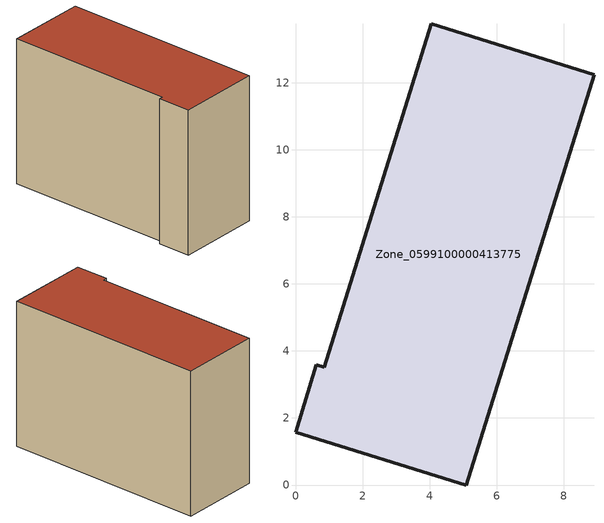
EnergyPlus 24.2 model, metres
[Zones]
Zone_0599100000413775
 floor ground (C_G): 5.09,0 0,1.57 0.62,3.59 0.85,3.52 4.04,13.75 8.9,12.24 z0
 wall outside (C_F): 0,1.57 5.09,0 8.9,12.24 4.04,13.75 0.85,3.52 0.62,3.59 0,1.57 z0:9.22
 roof outside (C_R): 4.04,13.75 0.85,3.52 0.62,3.59 0,1.57 5.09,0 8.9,12.24 z9.22
[BUILDING]
Pand.0599100000413775: North Axis=0; Terrain=City; Loads Convergence Tolerance Value=0.04; Temperature Convergence Tolerance Value=0.4; Solar Distribution=FullExterior; Maximum Number of Warmup Days=25; Minimum Number of Warmup Days=1
[Site:Location]
Rotterdam.The.Hague.AP_ZH_NLD Design_Conditions: Latitude=51.96; Longitude=4.45; Time Zone=1; Elevation=-4.5
[SITE:GROUNDTEMPERATURE:BUILDINGSURFACE]
18, 18, 18, 18, 18, 18, 18, 18, 18, 18, 18, 18
[MATERIAL] Thermal Absorptance=0.9; Solar Absorptance=0.7; Visible Absorptance=0.7
Name | Roughness | Thickness | Conductivity | Density | Specific Heat
G.TI.2006-2014 | MediumSmooth | 0.15 | 0.06 | 540 | 1210
F.TI.2006-2014 | Rough | 0.3 | 0.12 | 1920 | 840
R.TI.2006-2014 | MediumRough | 0.2 | 0.08 | 1500 | 1000
[CONSTRUCTION]
C_G: G.TI.2006-2014
C_F: F.TI.2006-2014
C_R: R.TI.2006-2014
[ZONE]
Zone_0599100000413775: Type=1; Multiplier=1; Ceiling Height=Autocalculate; Volume=Autocalculate; Floor Area=autocalculate; Part of Total Floor Area=Yes
[ZONEINFILTRATION:DESIGNFLOWRATE]
Infil_Zone_0599100000413775: Zone or ZoneList or Space or SpaceList=Zone_0599100000413775; Schedule=AlwaysOn; Design Flow Rate Calculation Method=Flow/Area; Flow Rate per Floor Area=0.0015; Constant Term Coefficient=1; Temperature Term Coefficient=0; Velocity Term Coefficient=0; Velocity Squared Term Coefficient=0
[HVACTEMPLATE:ZONE:IDEALLOADSAIRSYSTEM]
Zone_0599100000413775: Maximum Heating Supply Air Temperature=50; Minimum Cooling Supply Air Temperature=13; Maximum Heating Supply Air Humidity Ratio=0.0156; Minimum Cooling Supply Air Humidity Ratio=0.0077; Heating Limit=NoLimit; Cooling Limit=NoLimit; Dehumidification Control Type=ConstantSensibleHeatRatio; Cooling Sensible Heat Ratio=0.7; Dehumidification Setpoint=60; Humidification Control Type=None; Humidification Setpoint=30; Outdoor Air Method=None; Outdoor Air Flow Rate per Person=0.00944; Outdoor Air Flow Rate per Zone Floor Area=0; Outdoor Air Flow Rate per Zone=0; Demand Controlled Ventilation Type=None; Outdoor Air Economizer Type=NoEconomizer; Heat Recovery Type=None; Sensible Heat Recovery Effectiveness=0.7; Latent Heat Recovery Effectiveness=0.65
[ZONECONTROL:THERMOSTAT]
ThermostatControl_Zone_0599100000413775: Zone or ZoneList=Zone_0599100000413775; Control Type Schedule=DualSetpointControlType; Control 1=Thermostat_Zone_0599100000413775; Temperature Difference Between Cutout And Setpoint=0
[THERMOSTATSETPOINT:DUALSETPOINT]
Thermostat_Zone_0599100000413775: Heating Setpoint Temperature Schedule=HeatingSetpoint_Zone_0599100000413775; Cooling Setpoint Temperature Schedule=CoolingSetpoint_Zone_0599100000413775
[SCHEDULE:COMPACT]
HeatingSetpoint_Zone_0599100000413775: Through: 12/31, For: AllDays, Until: 24:00, 21
CoolingSetpoint_Zone_0599100000413775: Through: 12/31, For: AllDays, Until: 24:00, 24
DualSetpointControlType: Through: 12/31, For: AllDays, Until: 24:00, 4
AlwaysOn: Through: 12/31, For: AllDays, Until: 24:00, 1
